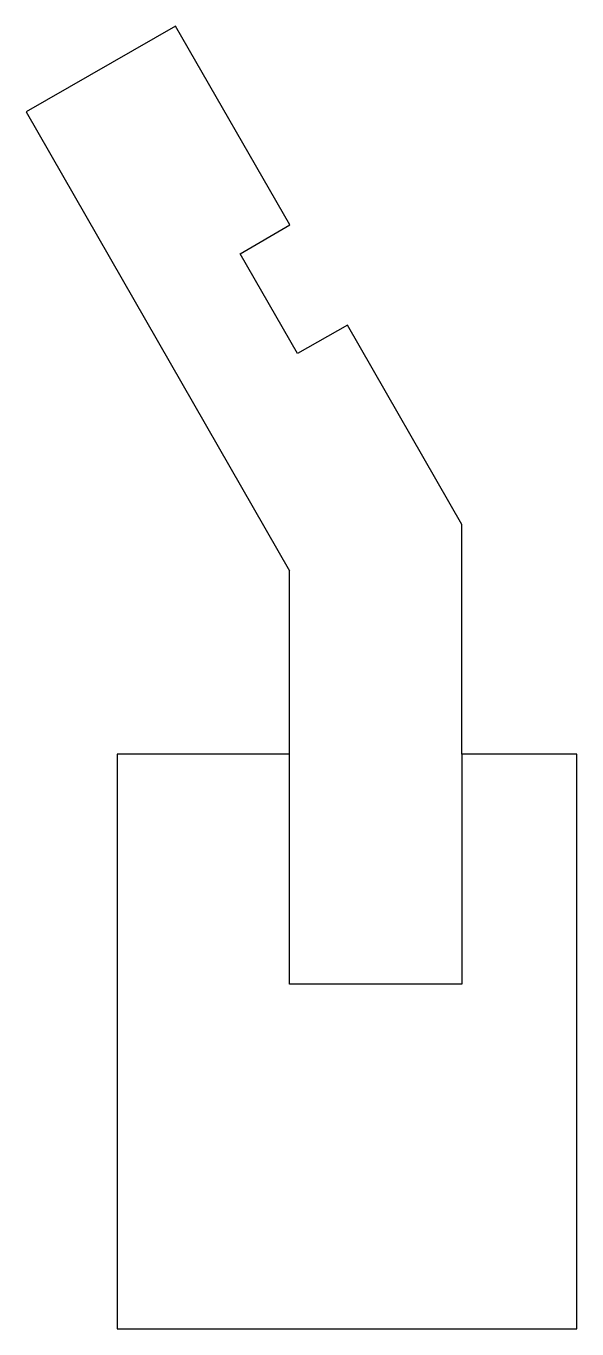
# Model space of a CAD drawing. Header units: inches. Extents: x -2 to 70, y 10 to 180.
import ezdxf

# ---------------------------------------------------------------- set-up
doc = ezdxf.new("R2010")
doc.units = ezdxf.units.IN
doc.header["$MEASUREMENT"] = 0

msp = doc.modelspace()

# ---------------------------------------------------------------- linework, layer by layer
for p, q in [((17.63, 180.02), (-1.88, 168.81)), ((32.54, 154.08), (17.63, 180.02)), ((-1.88, 168.81), (32.5, 108.94)), ((26.07, 150.3), (32.54, 154.08)), ((33.54, 137.29), (26.07, 150.3)), ((40.05, 141.01), (33.54, 137.29)), ((55, 115), (40.05, 141.01)), ((55, 115), (40.05, 141.01)), ((55, 85), (55, 115)), ((32.5, 85), (32.5, 108.94)), ((32.5, 85), (10, 85)), ((10, 85), (10, 10)), ((32.5, 55), (32.5, 85)), ((70, 85), (55, 85)), ((55, 85), (55, 55)), ((70, 10), (70, 85)), ((55, 55), (32.5, 55)), ((10, 10), (70, 10))]:
    msp.add_line(p, q)

doc.saveas('drawing.dxf')
